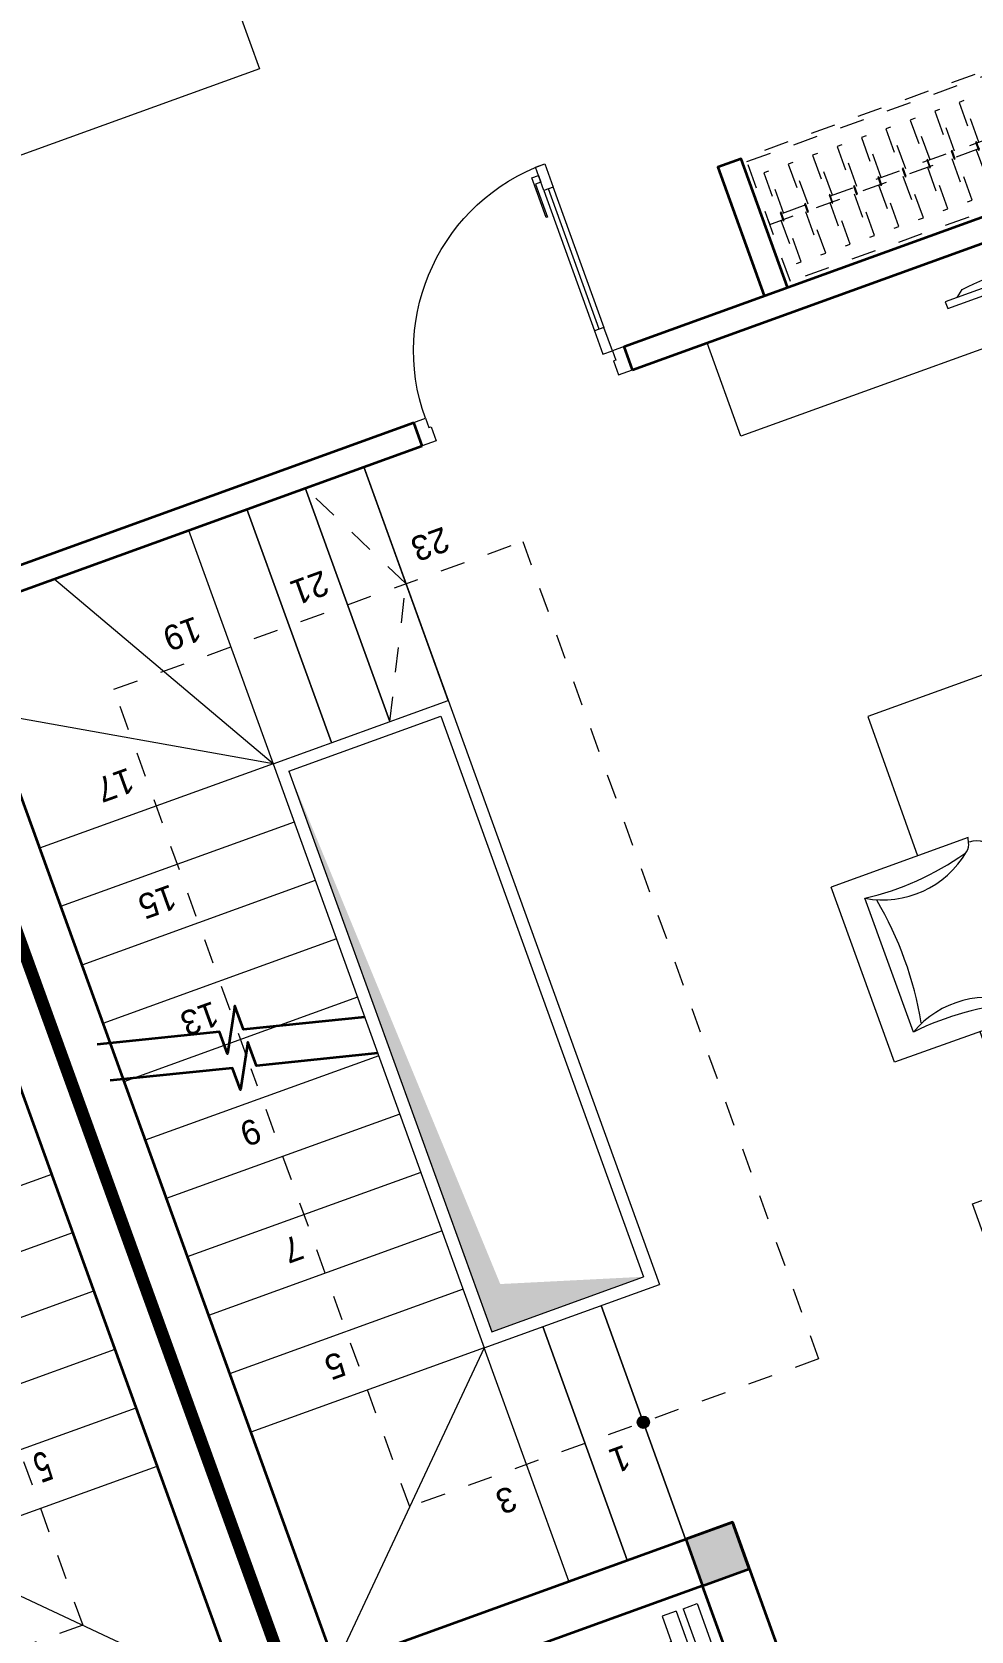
# Model space of a CAD drawing. Header units: metres. Extents: x 568336 to 569219, y 2065964 to 2066430.
# Drawn here: x 568582.07 to 568585.85, y 2066414.71 to 2066421.15 of the extents above; entities that cross this region are included whole.
import ezdxf

# ---------------------------------------------------------------- set-up
doc = ezdxf.new("R2010")
doc.units = ezdxf.units.M
for name, pattern in [('$AUDIT_BAD_LTYPE2', [0]), ('HIDDEN', [0.375, 0.25, -0.125]), ('HIDDEN2', [0.1875, 0.125, -0.0625]), ('X-5M-G-MB PHONGNGU$0$HIDDEN2', [0.1875, 0.125, -0.0625])]:
    doc.linetypes.add(name, pattern=pattern)
doc.layers.get('0').update_dxf_attribs({"linetype": 'CONTINUOUS'})
doc.layers.get('DEFPOINTS').update_dxf_attribs({"linetype": 'CONTINUOUS'})
doc.layers.add('-AREA', color=2, linetype='CONTINUOUS', plot=False)
for name, color, linetype, lineweight in [('-CONCRETE', 1, 'CONTINUOUS', 35), ('-DIM', 9, 'CONTINUOUS', 13), ('-DOOR', 137, 'CONTINUOUS', 9), ('-FURNITURE', 46, 'CONTINUOUS', 9), ('-HATCH', 8, 'CONTINUOUS', 5), ('-KH', 143, 'CONTINUOUS', 13), ('-LINE1', 7, 'CONTINUOUS', 18), ('-LINE2', 252, 'CONTINUOUS', 9), ('-TEXT', 7, 'CONTINUOUS', 15), ('-WALL', 4, 'CONTINUOUS', 35)]:
    doc.layers.add(name, color=color, linetype=linetype, lineweight=lineweight)
doc.layers.add('-RANH GIOI LO DAT', color=12, linetype='CONTINUOUS')
doc.styles.add('T1', font='', dxfattribs={"height": 200})
doc.styles.get('T1').set_extended_font_data('VNgeometric Light')

# ---------------------------------------------------------------- blocks, each defined once
blk = doc.blocks.new('M35-T2')
at = {"layer": '-KH', "linetype": 'HIDDEN2', "ltscale": 5}
blk.add_lwpolyline([(196406.445838213, -1226924.54771924), (194656.445838213, -1226924.547719002), (194656.445838213, -1223424.547719002), (196406.445838213, -1223424.54771924)], close=True, dxfattribs=at)
at = {"layer": '-LINE1'}
for p, q in [((195156.445838213, -1223924.54771924), (194156.445838213, -1222924.54771924)), ((195656.445838213, -1223924.547719002), (194156.445838213, -1223924.547719002)), ((195156.445838213, -1224174.54771924), (194156.445838213, -1224174.547719002)), ((195156.4458379745, -1224424.54771924), (194156.445838213, -1224424.547719002)), ((195156.445838213, -1224674.54771924), (194156.445838213, -1224674.547719002)), ((195156.445838213, -1224924.54771924), (194156.445838213, -1224924.547719002)), ((195156.445838213, -1225174.54771924), (194156.445838213, -1225174.547719002))]:
    blk.add_line(p, q, dxfattribs=at)
at = {"layer": '-RANH GIOI LO DAT', "linetype": 'HIDDEN', "ltscale": 10, "const_width": 49.99999999999999}
blk.add_lwpolyline([(193956.4434626102, -1235254.452119827), (202956.4434623718, -1235950.955012083), (202956.4434626102, -1215170.047161818), (193956.4434626102, -1215170.047161818)], close=True, dxfattribs=at)
at = {"layer": '-WALL'}
for p, q in [((193956.445838213, -1232445.481895447), (193956.445838213, -1218874.528987885)), ((194156.445838213, -1222924.54771924), (194156.445838213, -1227424.54771924))]:
    blk.add_line(p, q, dxfattribs=at)
at = {"layer": 'DEFPOINTS', "style": 'T1', "width": 0.7}
blk.add_text('5', height=120, rotation=2.650113397964945e-06, dxfattribs=at).set_placement((194558.9209067822, -1224138.23887825))
blk = doc.blocks.new('*U225')
at = {"linetype": 'X-5M-G-MB PHONGNGU$0$HIDDEN2'}
for points in [[(0, 600.0000000004657), (0, 0), (3272.727272729572, -1.230206222197784e-09), (3272.727272729572, 599.9999999992355)], [(3252.727272729572, 579.9996613711621), (3252.727272729572, 19.99966137116224), (20, 20.00000000046566), (20, 580.0000000004657)], [(3252.727272729572, 286.6991212942443), (3252.727272729572, 313.0991212941511), (20, 313.0991212953813), (19.99999859370291, 286.6991212952417)], [(113.7817614636733, 319.1750910408318), (109.4317788550979, 319.1750910408318), (109.4317788550979, 280.441767644881), (113.7817614636733, 280.441767644881)], [(227.7817614636733, 319.1750910407849), (223.4317788550979, 319.1750910407849), (223.4317788550979, 280.4417676448341), (227.7817614636733, 280.4417676448341)], [(341.7817614636733, 319.175091040738), (337.4317788550979, 319.175091040738), (337.4317788550979, 280.4417676447872), (341.7817614636733, 280.4417676447872)], [(455.7817614636733, 319.1750910406911), (451.4317788550979, 319.1750910406911), (451.4317788550979, 280.4417676447403), (455.7817614636733, 280.4417676447403)], [(569.7817614636733, 319.1750910406442), (565.431778855098, 319.1750910406442), (565.431778855098, 280.4417676446934), (569.7817614636733, 280.4417676446934)], [(683.7817614636732, 319.1750910405973), (679.4317788550978, 319.1750910405973), (679.4317788550978, 280.4417676446465), (683.7817614636732, 280.4417676446465)], [(797.7817614636732, 319.1750910405504), (793.4317788550978, 319.1750910405504), (793.4317788550978, 280.4417676445996), (797.7817614636732, 280.4417676445996)], [(911.7817614636732, 319.1750910405035), (907.4317788550978, 319.1750910405035), (907.4317788550978, 280.4417676445527), (911.7817614636732, 280.4417676445527)], [(1025.781761463673, 319.1750910404566), (1021.431778855098, 319.1750910404566), (1021.431778855098, 280.4417676445057), (1025.781761463673, 280.4417676445057)], [(1139.781761463673, 319.1750910404097), (1135.431778855098, 319.1750910404097), (1135.431778855098, 280.4417676444588), (1139.781761463673, 280.4417676444588)], [(1253.781761463673, 319.1750910403628), (1249.431778855098, 319.1750910403628), (1249.431778855098, 280.4417676444119), (1253.781761463673, 280.4417676444119)], [(1367.781761463673, 319.1750910403159), (1363.431778855098, 319.1750910403159), (1363.431778855098, 280.441767644365), (1367.781761463673, 280.441767644365)], [(1481.781761463673, 319.175091040269), (1477.431778855098, 319.175091040269), (1477.431778855098, 280.4417676443181), (1481.781761463673, 280.4417676443181)], [(1595.781761463673, 319.175091040222), (1591.431778855098, 319.175091040222), (1591.431778855098, 280.4417676442712), (1595.781761463673, 280.4417676442712)], [(1709.781761463673, 319.1750910401751), (1705.431778855098, 319.1750910401751), (1705.431778855098, 280.4417676442243), (1709.781761463673, 280.4417676442243)], [(1823.781761463673, 319.1750910401282), (1819.431778855098, 319.1750910401282), (1819.431778855098, 280.4417676441774), (1823.781761463673, 280.4417676441774)], [(1937.781761463673, 319.1750910400813), (1933.431778855098, 319.1750910400813), (1933.431778855098, 280.4417676441305), (1937.781761463673, 280.4417676441305)], [(2051.781761463673, 319.1750910400344), (2047.431778855098, 319.1750910400344), (2047.431778855098, 280.4417676440836), (2051.781761463673, 280.4417676440836)], [(2165.781761463673, 319.1750910399875), (2161.431778855097, 319.1750910399875), (2161.431778855097, 280.4417676440366), (2165.781761463673, 280.4417676440366)], [(2279.781761463673, 319.1750910399406), (2275.431778855097, 319.1750910399406), (2275.431778855097, 280.4417676439897), (2279.781761463673, 280.4417676439897)], [(2393.781761463673, 319.1750910398937), (2389.431778855097, 319.1750910398937), (2389.431778855097, 280.4417676439429), (2393.781761463673, 280.4417676439429)], [(2507.781761463673, 319.1750910398468), (2503.431778855097, 319.1750910398468), (2503.431778855097, 280.441767643896), (2507.781761463673, 280.441767643896)], [(2621.781761463673, 319.1750910397999), (2617.431778855097, 319.1750910397999), (2617.431778855097, 280.4417676438491), (2621.781761463673, 280.4417676438491)], [(2735.781761463673, 319.1750910397529), (2731.431778855097, 319.1750910397529), (2731.431778855097, 280.4417676438021), (2735.781761463673, 280.4417676438021)], [(2849.781761463673, 319.175091039706), (2845.431778855097, 319.175091039706), (2845.431778855097, 280.4417676437552), (2849.781761463673, 280.4417676437552)], [(2963.781761463673, 319.1750910396592), (2959.431778855097, 319.1750910396592), (2959.431778855097, 280.4417676437083), (2963.781761463673, 280.4417676437083)], [(3077.781761463673, 319.1750910396123), (3073.431778855097, 319.1750910396123), (3073.431778855097, 280.4417676436614), (3077.781761463673, 280.4417676436614)], [(3191.781761463673, 319.1750910395654), (3187.431778855097, 319.1750910395654), (3187.431778855097, 280.4417676436145), (3191.781761463673, 280.4417676436145)]]:
    blk.add_lwpolyline(points, close=True, dxfattribs=at)
for points in [[(122.2409142897814, 313.1103512093413), (122.2409142897814, 515.2497102723445), (100.1765458012815, 515.2497102723445), (100.1765458012815, 313.1103512093413)], [(236.2409142897814, 313.1103512092944), (236.2409142897814, 515.2497102722975), (214.1765458012815, 515.2497102722975), (214.1765458012815, 313.1103512092944)], [(350.2409142897814, 313.1103512092475), (350.2409142897814, 515.2497102722507), (328.1765458012815, 515.2497102722507), (328.1765458012815, 313.1103512092475)], [(464.2409142897813, 313.1103512092006), (464.2409142897813, 515.2497102722037), (442.1765458012814, 515.2497102722037), (442.1765458012814, 313.1103512092006)], [(578.2409142897814, 313.1103512091537), (578.2409142897814, 515.2497102721569), (556.1765458012815, 515.2497102721569), (556.1765458012815, 313.1103512091537)], [(692.2409142897812, 313.1103512091068), (692.2409142897812, 515.24971027211), (670.1765458012813, 515.24971027211), (670.1765458012813, 313.1103512091068)], [(806.2409142897812, 313.1103512090599), (806.2409142897812, 515.249710272063), (784.1765458012813, 515.249710272063), (784.1765458012813, 313.1103512090599)], [(920.2409142897812, 313.110351209013), (920.2409142897812, 515.2497102720162), (898.1765458012813, 515.2497102720162), (898.1765458012813, 313.110351209013)], [(1034.240914289781, 313.1103512089661), (1034.240914289781, 515.2497102719692), (1012.176545801281, 515.2497102719692), (1012.176545801281, 313.1103512089661)], [(1148.240914289781, 313.1103512089192), (1148.240914289781, 515.2497102719224), (1126.176545801281, 515.2497102719224), (1126.176545801281, 313.1103512089192)], [(1262.240914289781, 313.1103512088723), (1262.240914289781, 515.2497102718754), (1240.176545801281, 515.2497102718754), (1240.176545801281, 313.1103512088723)], [(1376.240914289781, 313.1103512088254), (1376.240914289781, 515.2497102718285), (1354.176545801281, 515.2497102718285), (1354.176545801281, 313.1103512088254)], [(1490.240914289781, 313.1103512087785), (1490.240914289781, 515.2497102717816), (1468.176545801281, 515.2497102717816), (1468.176545801281, 313.1103512087785)], [(1604.240914289781, 313.1103512087315), (1604.240914289781, 515.2497102717347), (1582.176545801281, 515.2497102717347), (1582.176545801281, 313.1103512087315)], [(1718.240914289781, 313.1103512086846), (1718.240914289781, 515.2497102716878), (1696.176545801281, 515.2497102716878), (1696.176545801281, 313.1103512086846)], [(1832.240914289781, 313.1103512086377), (1832.240914289781, 515.2497102716409), (1810.176545801281, 515.2497102716409), (1810.176545801281, 313.1103512086377)], [(1946.240914289781, 313.1103512085908), (1946.240914289781, 515.2497102715939), (1924.176545801281, 515.2497102715939), (1924.176545801281, 313.1103512085908)], [(2060.240914289781, 313.1103512085439), (2060.240914289781, 515.2497102715471), (2038.176545801281, 515.2497102715471), (2038.176545801281, 313.1103512085439)], [(2174.240914289781, 313.110351208497), (2174.240914289781, 515.2497102715001), (2152.176545801281, 515.2497102715001), (2152.176545801281, 313.110351208497)], [(2288.240914289781, 313.1103512084501), (2288.240914289781, 515.2497102714533), (2266.176545801281, 515.2497102714533), (2266.176545801281, 313.1103512084501)], [(2402.240914289781, 313.1103512084032), (2402.240914289781, 515.2497102714063), (2380.176545801281, 515.2497102714063), (2380.176545801281, 313.1103512084032)], [(2516.240914289781, 313.1103512083563), (2516.240914289781, 515.2497102713594), (2494.176545801281, 515.2497102713594), (2494.176545801281, 313.1103512083563)], [(2630.240914289781, 313.1103512083094), (2630.240914289781, 515.2497102713126), (2608.176545801281, 515.2497102713126), (2608.176545801281, 313.1103512083094)], [(2744.240914289781, 313.1103512082624), (2744.240914289781, 515.2497102712656), (2722.176545801281, 515.2497102712656), (2722.176545801281, 313.1103512082624)], [(2858.240914289781, 313.1103512082155), (2858.240914289781, 515.2497102712188), (2836.176545801281, 515.2497102712188), (2836.176545801281, 313.1103512082155)], [(2972.240914289781, 313.1103512081687), (2972.240914289781, 515.2497102711718), (2950.176545801281, 515.2497102711718), (2950.176545801281, 313.1103512081687)], [(3086.240914289781, 313.1103512081218), (3086.240914289781, 515.2497102711249), (3064.176545801281, 515.2497102711249), (3064.176545801281, 313.1103512081218)], [(3200.240914289781, 313.1103512080749), (3200.240914289781, 515.249710271078), (3178.176545801281, 515.249710271078), (3178.176545801281, 313.1103512080749)], [(100.1765458012815, 286.7103512094345), (100.1765458012815, 92.0852110228024), (122.2409142897814, 92.0852110228024), (122.2409142897814, 286.7103512094345)], [(214.1765458012815, 286.7103512093876), (214.1765458012815, 92.08521102275549), (236.2409142897814, 92.08521102275549), (236.2409142897814, 286.7103512093876)], [(328.1765458012815, 286.7103512093407), (328.1765458012815, 92.08521102270858), (350.2409142897814, 92.08521102270858), (350.2409142897814, 286.7103512093407)], [(442.1765458012814, 286.7103512092938), (442.1765458012814, 92.08521102266168), (464.2409142897813, 92.08521102266168), (464.2409142897813, 286.7103512092938)], [(556.1765458012815, 286.7103512092469), (556.1765458012815, 92.08521102261477), (578.2409142897814, 92.08521102261477), (578.2409142897814, 286.7103512092469)], [(670.1765458012813, 286.7103512092), (670.1765458012813, 92.08521102256786), (692.2409142897812, 92.08521102256786), (692.2409142897812, 286.7103512092)], [(784.1765458012813, 286.7103512091531), (784.1765458012813, 92.08521102252095), (806.2409142897812, 92.08521102252095), (806.2409142897812, 286.7103512091531)], [(898.1765458012813, 286.7103512091062), (898.1765458012813, 92.08521102247404), (920.2409142897812, 92.08521102247404), (920.2409142897812, 286.7103512091062)], [(1012.176545801281, 286.7103512090592), (1012.176545801281, 92.08521102242715), (1034.240914289781, 92.08521102242715), (1034.240914289781, 286.7103512090592)], [(1126.176545801281, 286.7103512090123), (1126.176545801281, 92.08521102238024), (1148.240914289781, 92.08521102238024), (1148.240914289781, 286.7103512090123)], [(1240.176545801281, 286.7103512089654), (1240.176545801281, 92.08521102233333), (1262.240914289781, 92.08521102233333), (1262.240914289781, 286.7103512089654)], [(1354.176545801281, 286.7103512089186), (1354.176545801281, 92.08521102228642), (1376.240914289781, 92.08521102228642), (1376.240914289781, 286.7103512089186)], [(1468.176545801281, 286.7103512088717), (1468.176545801281, 92.0852110222395), (1490.240914289781, 92.0852110222395), (1490.240914289781, 286.7103512088717)], [(1582.176545801281, 286.7103512088247), (1582.176545801281, 92.0852110221926), (1604.240914289781, 92.0852110221926), (1604.240914289781, 286.7103512088247)], [(1696.176545801281, 286.7103512087778), (1696.176545801281, 92.0852110221457), (1718.240914289781, 92.0852110221457), (1718.240914289781, 286.7103512087778)], [(1810.176545801281, 286.7103512087309), (1810.176545801281, 92.08521102209879), (1832.240914289781, 92.08521102209879), (1832.240914289781, 286.7103512087309)], [(1924.176545801281, 286.710351208684), (1924.176545801281, 92.08521102205188), (1946.240914289781, 92.08521102205188), (1946.240914289781, 286.710351208684)], [(2038.176545801281, 286.7103512086371), (2038.176545801281, 92.08521102200497), (2060.240914289781, 92.08521102200497), (2060.240914289781, 286.7103512086371)], [(2152.176545801281, 286.7103512085902), (2152.176545801281, 92.08521102195806), (2174.240914289781, 92.08521102195806), (2174.240914289781, 286.7103512085902)], [(2266.176545801281, 286.7103512085433), (2266.176545801281, 92.08521102191116), (2288.240914289781, 92.08521102191116), (2288.240914289781, 286.7103512085433)], [(2380.176545801281, 286.7103512084964), (2380.176545801281, 92.08521102186425), (2402.240914289781, 92.08521102186425), (2402.240914289781, 286.7103512084964)], [(2494.176545801281, 286.7103512084495), (2494.176545801281, 92.08521102181734), (2516.240914289781, 92.08521102181734), (2516.240914289781, 286.7103512084495)], [(2608.176545801281, 286.7103512084026), (2608.176545801281, 92.08521102177043), (2630.240914289781, 92.08521102177043), (2630.240914289781, 286.7103512084026)], [(2722.176545801281, 286.7103512083556), (2722.176545801281, 92.08521102172352), (2744.240914289781, 92.08521102172352), (2744.240914289781, 286.7103512083556)], [(2836.176545801281, 286.7103512083087), (2836.176545801281, 92.08521102167663), (2858.240914289781, 92.08521102167663), (2858.240914289781, 286.7103512083087)], [(2950.176545801281, 286.7103512082618), (2950.176545801281, 92.08521102162972), (2972.240914289781, 92.08521102162972), (2972.240914289781, 286.7103512082618)], [(3064.176545801281, 286.7103512082149), (3064.176545801281, 92.08521102158281), (3086.240914289781, 92.08521102158281), (3086.240914289781, 286.7103512082149)], [(3178.176545801281, 286.710351208168), (3178.176545801281, 92.0852110215359), (3200.240914289781, 92.0852110215359), (3200.240914289781, 286.710351208168)]]:
    blk.add_lwpolyline(points, dxfattribs=at)
blk = doc.blocks.new('X-5M-DH-2-CORE$0$A$C75E80C28')
at = {"layer": '-LINE2', "linetype": 'Continuous', "ltscale": 2}
for p, q in [((-510.0000099998433, -21.5000000000291), (-510.0000099998579, -50.60000000000582)), ((-506.8000099998899, -21.5000000000291), (-510.0000099998433, -21.5000000000291)), ((-506.8000099998899, -21.5000000000291), (-506.8000099999044, -50.60000000000582)), ((-456.2000100000296, -56.79999999998836), (-500.6000099999364, -56.80000000001746)), ((-456.2000100000441, -60), (-500.600009999951, -60.0000000000291)), ((-453.2000100000441, -63), (-453.2000100000296, -67)), ((-450.0000099998579, -63), (-450.0000099998433, -67)), ((450.0000100000616, -63), (450.0000100000761, -67)), ((453.200010000015, -63), (453.2000100000296, -67)), ((456.2000100000296, -56.79999999998836), (500.6000100000529, -56.79999999998836)), ((456.200010000015, -60), (500.6000100000383, -60)), ((506.8000100001227, -21.5), (510.0000100000761, -21.5)), ((506.8000100001227, -21.5), (506.8000100001082, -50.59999999997672)), ((510.0000100000761, -21.5), (510.0000100000616, -50.59999999997672)), ((-556.8000102631631, -112.4999999912397), (-560.0000102631166, -112.4999999912397)), ((-510.0000099998579, -108.5000000000291), (-510.0000099998433, -79.39999999999418)), ((-506.8000099999044, -108.5000000000291), (-506.8000099998899, -79.39999999999418)), ((-456.2000100000296, -70), (-500.6000099999364, -70.0000000000291)), ((-456.2000100000296, -73.19999999995343), (-500.6000099999364, -73.19999999998254)), ((456.2000100000296, -70), (500.6000100000529, -70)), ((456.2000100000296, -73.19999999995343), (500.6000100000529, -73.19999999995343)), ((456.800009736864, -112.4999999912397), (460.0000097368174, -112.4999999912397)), ((506.8000100001227, -108.5), (506.8000100001227, -79.39999999996508)), ((510.0000100000761, -108.5), (510.0000100000761, -79.39999999996508)), ((-731.0000002632733, -148.9999999649008), (730.9999997367267, -148.9999999649299)), ((-731.0000002698944, -1304.999999934109), (-731.0000002632733, -148.9999999649008)), ((-700.0000002632733, -178.9999999649008), (699.9999997367267, -178.9999999649299)), ((-700.0000002699089, -1224.999999934109), (-700.0000002632733, -178.9999999649008)), ((699.9999997300911, -1224.999999934109), (699.9999997367267, -178.9999999649299)), ((730.9999997301056, -1304.999999934109), (730.9999997367267, -148.9999999649299)), ((-700.0000002699089, -1224.999999934109), (-400.0000002699089, -1224.999999934138)), ((-400.0000002698944, -1304.999999934138), (-400.0000002699089, -1224.999999934138)), ((699.9999997300911, -1224.999999934109), (399.9999997300911, -1224.999999934109)), ((399.9999997301056, -1304.999999934109), (399.9999997300911, -1224.999999934109)), ((839.9999997301056, -1304.999999934109), (-840.0000002698944, -1304.999999934109)), ((-840.0000002698944, -1364.999999934109), (-840.0000002698944, -1304.999999934109)), ((424.9999997301056, -1308.999999934109), (-425.0000002698944, -1308.999999934109)), ((-425.0000002699089, -1342.999999934109), (-425.0000002698944, -1308.999999934109)), ((424.9999997300911, -1342.999999934109), (-425.0000002699089, -1342.999999934109)), ((-2.6989437174052e-07, -1308.999999934109), (-2.699089236557484e-07, -1342.999999934109)), ((424.9999997300911, -1342.999999934109), (424.9999997301056, -1308.999999934109)), ((839.9999997301056, -1364.999999934109), (839.9999997301056, -1304.999999934109)), ((839.9999997301056, -1364.999999934109), (-840.0000002698944, -1364.999999934109)), ((839.9999997301056, -1394.999999934109), (-840.0000002698944, -1394.999999934109)), ((-840.0000002698944, -1394.999999934109), (-840.0000002698944, -1454.999999934109)), ((429.9999997300911, -1405.999999934138), (-430.0000002699089, -1405.999999934109)), ((-430.0000002699089, -1405.999999934109), (-430.0000002698944, -1445.999999934109)), ((-2.699089236557484e-07, -1405.999999934109), (-2.6989437174052e-07, -1445.999999934109)), ((429.9999997300911, -1405.999999934138), (429.9999997301056, -1445.999999934138)), ((839.9999997301056, -1394.999999934109), (839.9999997301056, -1454.999999934109)), ((-840.0000002698944, -1454.999999934109), (-435.0000002698944, -1454.999999934109)), ((-435.0000002698944, -1449.999999934109), (-435.0000002699089, -1459.999999934109)), ((-435.0000002698944, -1449.999999934109), (-400.0000002698944, -1449.999999934138)), ((-435.0000002699089, -1459.999999934109), (-425.0000002699089, -1459.999999934109)), ((-433.4000002698012, -1451.599999934086), (-433.4000002698012, -1458.399999934074)), ((-433.4000002698012, -1451.599999934086), (-401.6000002697547, -1451.599999934086)), ((-433.4000002698012, -1458.399999934074), (-425.0000002698944, -1458.399999934074)), ((429.9999997301056, -1445.999999934138), (-430.0000002698944, -1445.999999934109)), ((-425.0000002698944, -1458.399999934074), (-425.0000002699089, -1459.999999934109)), ((-401.6000002697547, -1451.599999934086), (-401.6000002697256, -1498.399999934074)), ((399.9999997301056, -1449.999999934109), (-400.0000002698944, -1449.999999934138)), ((-400.0000002698944, -1449.999999934138), (-400.0000002698653, -1499.999999934138)), ((399.9999997301056, -1449.999999934109), (399.9999997301347, -1499.999999934109)), ((434.9999997301056, -1449.999999934109), (399.9999997301056, -1449.999999934109)), ((401.5999997301988, -1451.599999934086), (401.5999997302279, -1498.399999934074)), ((433.3999997302453, -1451.599999934086), (401.5999997301988, -1451.599999934086)), ((433.3999997302453, -1458.399999934074), (424.9999997301056, -1458.399999934074)), ((424.9999997301056, -1458.399999934074), (424.9999997301056, -1459.999999934109)), ((434.9999997301056, -1459.999999934109), (424.9999997301056, -1459.999999934109)), ((433.3999997302453, -1451.599999934086), (433.3999997302453, -1458.399999934074)), ((434.9999997301056, -1449.999999934109), (434.9999997301056, -1459.999999934109)), ((839.9999997301056, -1454.999999934109), (434.9999997301056, -1454.999999934109)), ((-435.0000002698653, -1489.999999934109), (-435.0000002698653, -1499.999999934109)), ((-435.0000002698653, -1489.999999934109), (-425.0000002698653, -1489.999999934109)), ((-435.0000002698653, -1499.999999934109), (-400.0000002698653, -1499.999999934138)), ((-433.4000002697721, -1491.599999934086), (-433.4000002697721, -1498.399999934074)), ((-433.4000002697721, -1491.599999934086), (-425.0000002698653, -1491.599999934086)), ((-433.4000002697721, -1498.399999934074), (-401.6000002697256, -1498.399999934074)), ((-425.0000002698653, -1489.999999934109), (-425.0000002698653, -1491.599999934086)), ((434.9999997301347, -1499.999999934109), (399.9999997301347, -1499.999999934109)), ((433.3999997302744, -1498.399999934074), (401.5999997302279, -1498.399999934074)), ((424.9999997301347, -1489.999999934109), (424.9999997301347, -1491.599999934086)), ((434.9999997301347, -1489.999999934109), (424.9999997301347, -1489.999999934109)), ((433.3999997302744, -1491.599999934086), (424.9999997301347, -1491.599999934086)), ((433.3999997302744, -1491.599999934086), (433.3999997302744, -1498.399999934074)), ((434.9999997301347, -1489.999999934109), (434.9999997301347, -1499.999999934109))]:
    blk.add_line(p, q, dxfattribs=at)
for points in [[(-450.0000000000146, 0), (-450, -130), (450, -130), (449.9999999999854, 0)], [(-200, -29), (200.0000000001164, -29), (200.0000000001164, -101), (-200, -101)], [(-36.0000002632587, -583.9999999649008), (35.9999997367413, -583.9999999649008), (35.99999973675585, -983.9999999649008), (-36.00000026324415, -983.9999999649008)]]:
    blk.add_lwpolyline(points, close=True, dxfattribs=at)
for points in [[(-780.0000002632587, -788.9999999649008), (-751.0000002632587, -788.9999999649299, 0.414213562373095), (-750.0000002632733, -787.9999999649008), (-750.0000002632587, -783.9999999649008), (-750.0000002632587, -779.9999999649008, 0.414213562373095), (-751.0000002632733, -778.9999999649299), (-780.0000002632733, -778.9999999649881, -0.2569775838576673), (-784.1207396915852, -781.9399999648449), (-797.9000002631656, -781.939999964874, -0.414213562373095), (-800.9000002631656, -778.939999964874), (-804.0000002632587, -749.4999999649008, 0.414213562373095), (-807.0000002632587, -746.4999999649008), (-812.0000002632587, -746.4999999649008), (-812.0000002632587, -783.9999999649008), (-812.0000002632587, -821.4999999649008), (-807.0000002632587, -821.4999999649008, 0.414213562373095), (-804.0000002632587, -818.4999999649008), (-800.9000002631656, -789.0599999648693, -0.414213562373095), (-797.9000002631656, -786.0599999648693), (-784.1207396915852, -786.0599999648402, -0.2569775838576673), (-780.0000002632587, -788.9999999647553)], [(779.9999997367413, -788.9999999649299), (750.9999997367413, -788.9999999649008, -0.414213562373095), (749.9999997367267, -787.9999999649299), (749.9999997367413, -783.9999999649299), (749.9999997367413, -779.9999999649299, -0.414213562373095), (750.9999997367267, -778.9999999649008), (779.9999997368432, -778.9999999650172, 0.2569775838576673), (784.1207391653006, -781.939999964874), (797.899999736881, -781.9399999648449, 0.414213562373095), (800.899999736881, -778.9399999648449), (803.9999997367413, -749.4999999649008, -0.414213562373095), (806.9999997367413, -746.4999999649008), (811.9999997367413, -746.4999999649008), (811.9999997367413, -783.9999999649008), (811.9999997367413, -821.4999999649008), (806.9999997367413, -821.4999999649008, -0.414213562373095), (803.9999997367413, -818.4999999649008), (800.899999736881, -789.0599999648402, 0.414213562373095), (797.899999736881, -786.0599999648402), (784.1207391653006, -786.0599999648693, 0.2569775838576672), (779.9999997368577, -788.9999999647844)]]:
    blk.add_lwpolyline(points, format="xyb", dxfattribs=at)
for centre, radius, start, end in [((-500.600009999951, -50.60000000000582), 9.400000000001475, 180, 270), ((-500.600009999951, -50.60000000000582), 6.200000000004374, 180, 270), ((-456.2000100000441, -63), 6.19999999999713, 0, 90), ((-456.2000100000441, -63), 3.000000000000045, 0, 90), ((456.200010000015, -63), 6.19999999999713, 90, 180), ((456.200010000015, -63), 3.000000000000045, 90, 180), ((500.6000100000383, -50.59999999997672), 6.200000000004374, 270, 0), ((500.6000100000383, -50.59999999997672), 9.400000000001475, 270, 0), ((-500.6000099999364, -79.39999999999418), 9.399999999997844, 90, 180), ((-500.6000099999364, -79.39999999999418), 6.19999999999734, 90, 180), ((-456.2000100000296, -67), 6.20000000000076, 270, 0), ((-456.2000100000296, -67), 2.999999999999834, 270, 0), ((456.2000100000296, -67), 6.20000000000076, 180, 270), ((456.2000100000296, -67), 2.999999999999834, 180, 270), ((500.6000100000529, -79.39999999996508), 9.399999999997844, 0, 90), ((500.6000100000529, -79.39999999996508), 6.19999999999734, 0, 90)]:
    blk.add_arc(centre, radius, start, end, dxfattribs=at)
blk = doc.blocks.new('A$C5C575821')
at = {"layer": '-CONCRETE'}
h = blk.add_hatch(color=256, dxfattribs=at)
h.dxf.hatch_style = 1
h.paths.add_polyline_path([(-0.00237559899687767, 200.0000000000146), (-0.00237559899687767, 1.455191522836685e-11), (199.9976244010031, 1.455191522836685e-11), (199.9976244010031, 200.0000000000146)])
blk.add_lwpolyline([(-0.00237559899687767, 1.455191522836685e-11), (199.9976244010031, 1.455191522836685e-11), (199.9976244010031, 200.0000000000146), (-0.00237559899687767, 200.0000000000146)], close=True, dxfattribs=at)
blk = doc.blocks.new('A$C3F71457E')
at = {"layer": '-CONCRETE'}
blk.add_lwpolyline([(-8.760252967476845e-09, -100.0000002632005), (0, 400), (-1500, 400.0000000000582), (-1500.00000001755, -1399.999999999942), (-1.754960976541042e-08, -1400), (-7.895869202911854e-08, -900.0000002632005), (199.9999999912397, -900.0000002982852), (199.9999999824504, -1600), (-1700.00000001755, -1600), (-1700, 600), (200, 600), (199.9999999912397, -100.0000002982852), (6.140908226370811e-08, -100.0000002632005)], dxfattribs=at)
at = {"layer": '-LINE1'}
blk.add_line((-7.895869202911854e-08, -900.0000002632005), (-8.760252967476845e-09, -100.0000002632005), dxfattribs=at)
at = {"layer": '-WALL'}
for p in [(-1699.997624401003, 399.9999999999854), (0.00237559899687767, 399.9999999999854), (-1699.997624401081, -1599.999999999959), (0.002375601565972829, -1600.000000021305)]:
    blk.add_blockref('A$C5C575821', p, dxfattribs=at)
at = {"color": 2, "rotation": 90}
blk.add_blockref('X-5M-DH-2-CORE$0$A$C75E80C28', (-1500.00000000876, -499.9999999999418), dxfattribs=at)
blk = doc.blocks.new('*U152')
at = {"linetype": '$AUDIT_BAD_LTYPE2'}
for p, q in [((70, 100), (70, 699.9999999999982)), ((90, 699.9999999999982), (90, 100))]:
    blk.add_line(p, q, dxfattribs=at)
for points in [[(50, 699.9999999999982), (90, 699.9999999999982), (90, 799.9999999999982), (50, 799.9999999999982), (50, 699.9999999999982)], [(50, 702.9059272893337), (50, 100)], [(50, 100), (90, 100), (90, 0), (50, 0), (50, 100)]]:
    blk.add_lwpolyline(points)
for points in [[(118.2698876160139, 594.5156181119073), (118.2698876160139, 764.1349438079906), (90, 764.1349438079906), (90, 735.8650561920058), (112.6159100928053, 735.8650561920058), (112.6159100928053, 594.5156181119073)], [(0, 0), (50, 0), (50, -40), (60, -40), (60, -99.99999999999272), (0, -99.99999999999272)], [(899.9999999999982, 1.3252863207713e-28), (849.9999999999982, 1.3252863207713e-28), (849.9999999999982, -40.00000000000001), (839.9999999999982, -40.00000000000001), (839.9999999999982, -99.99999999999272), (899.9999999999982, -99.99999999999272)]]:
    blk.add_lwpolyline(points, close=True)
at = {"linetype": '$AUDIT_BAD_LTYPE2', "ltscale": 0.3}
blk.add_arc((50, 0), 799.9999999999982, 0, 90, dxfattribs=at)
blk = doc.blocks.new('XR.MB.LM123$0$tvi 1')
blk.add_lwpolyline([(28.54445810673496, -2.291926648467779e-10), (28.54445810673496, -999.9999999999964), (-7.275957614183426e-12, -1000), (0, 0)], close=True)
for points in [[(28.54445810680045, -50.31958968611434), (52.37372755713295, -80.86315460130209)], [(-24.09820395050338, -235.5599978379832), (-39.09879504836863, -251.7939635238108)], [(0, -284.7849796677438), (-39.09879504836863, -251.7939635238108)], [(0, -255.9952397129928), (-24.09820395050338, -235.5599978379832)], [(69.66229681991535, -315.0836646851385), (111.1934016081432, -350.2927865858655), (111.193401608034, -649.712917566063), (69.68611289083492, -684.9110379843005)], [(89.09002233762294, -445.7449799550195), (89.09002233762294, -359.9578938602899), (70.91298945683957, -344.6203678706661)], [(89.09002233762294, -445.7449799550195), (73.49991829216015, -445.7449799550232)], [(89.09002233768115, -554.2550200447404), (89.09002233773936, -640.0421061392371), (70.91298945678864, -655.3796321293303)], [(89.09002233768115, -554.2550200447404), (73.49991829216015, -554.2550200447404)], [(0, -715.2150203320198), (-39.09879504836863, -748.2060364759491)], [(-24.09820395050338, -764.4400021620095), (-39.09879504836863, -748.2060364759491)], [(0, -744.004760287), (-24.09820395050338, -764.4400021620095)], [(28.54445810674224, -949.680410313882), (52.37372755713295, -919.1368453984578)]]:
    blk.add_lwpolyline(points)
blk.add_arc((-4025.16618952866, -499.9999999999964), 4099.025185406737, 354.1310878512652, 5.868912148527433)
blk = doc.blocks.new('ghe11asdsdsdsd')
at = {"layer": '-FURNITURE', "ltscale": 5}
for p, q in [((-454.1512245237245, 641.9073886275291), (-454.093361600535, -60.42008052262099)), ((446.9845405295782, 642.5119281820953), (445.2090906954836, -59.49456913078757)), ((339.4434767446655, 74.7769195077999), (-347.9447826922697, 73.86721415390639)), ((445.2090906954836, -59.49456913078757), (-454.093361600535, -60.42008052262099))]:
    blk.add_line(p, q, dxfattribs=at)
for centre, radius, start, end in [((-329.6609394550032, 640.4347183164282), 102.5030657496747, 97.790878171796, 180.4720192216976), ((13.76703277978231, -3057.035900902003), 3815.794779152998, 85.15051378916075, 95.37323135559144), ((322.4963123202615, 643.5363927781655), 102.5030657496747, 359.5521671507362, 82.23330821456577), ((-556.8192392717756, 172.0380743239075), 480.9551723817158, 73.62802494144414, 77.67439557183955), ((-435.3449582978792, 585.5188594441861), 49.99999999999999, 17.29045382422632, 73.62802494144414), ((428.017340289487, 586.1773279104382), 49.99999999999999, 106.2083736517696, 162.5459446768903), ((548.310481298744, 172.35137315467), 480.9551723817158, 102.1620030057203, 106.2083736517696), ((-752.7215750947944, 311.3200961878028), 469.2846926992153, 329.6029749418909, 39.82713105222346), ((-1717.077797784907, 235.4868877488407), 1378.639231958857, 353.2676599931669, 15.34770349738529), ((744.7327549548354, 311.2790322922665), 469.2468948897888, 140.0381535895592, 210.2652298418676), ((1708.833027020766, 233.2264510887835), 1378.526022415482, 164.5192846221356, 186.6002375866197), ((-1.445652381749824, -1576.057105405802), 1730.279692069412, 79.6029490361376, 100.5814174655623)]:
    blk.add_arc(centre, radius, start, end, dxfattribs=at)
blk = doc.blocks.new('GHE600')
at = {"layer": '-FURNITURE'}
for p, q in [((269949.5421851056, 8709.741290517763), (270649.5421851056, 8709.74129051782)), ((269949.5421851289, 8043.074623851076), (270649.5421851289, 8043.074623851135))]:
    blk.add_line(p, q, dxfattribs=at)
for points in [[(270145.5337149384, 9594.84705863762), (270145.5337150262, 10094.84705863762), (270645.5337150262, 10094.84705854984), (270645.5337149384, 9594.847058549843)], [(269849.5421851288, 9526.40795718442), (270649.5421851288, 9526.407957184478), (270649.5421851639, 7226.407957184478), (269849.5421851639, 7226.40795718442)], [(269949.5421851288, 9376.40795718442), (270649.5421851288, 9376.407957184478), (270649.5421851639, 7376.407957184478), (269949.5421851639, 7376.40795718442)], [(270145.5337145109, 7157.96885590817), (270145.5337144231, 6657.96885590817), (270645.5337144231, 6657.968855820392), (270645.5337145109, 7157.968855820392)]]:
    blk.add_lwpolyline(points, close=True, dxfattribs=at)
at = {"layer": '-FURNITURE', "elevation": -1.348764000838661e-08}
for points in [[(271286.9253059005, 9830.321753277356), (270645.53371498, 9832.18215255058)], [(272037.8126997925, 6909.345592938189), (272633.6221192031, 6907.537773812626), (272633.6585346201, 9823.095600669185), (272037.874818299, 9826.334833337169)], [(270262.0588059474, 9594.847058617102), (270262.0583521723, 9526.40795718442)], [(270262.0260181179, 7226.40795718439), (270262.0255643428, 7157.968855887651)], [(270645.5337144685, 6916.624135324557), (271286.6504318018, 6913.272511655086)]]:
    blk.add_lwpolyline(points, dxfattribs=at)
at = {"layer": '-FURNITURE'}
for centre, radius in [((270395.5337149822, 9844.847058593674), 200), ((270395.5337149822, 9844.847058593674), 150), ((270395.5337144671, 6907.968855864223), 200), ((270395.5337144671, 6907.968855864223), 150)]:
    blk.add_circle(centre, radius, dxfattribs=at)
at = {"layer": '-FURNITURE', "extrusion": (0, 0, -1)}
blk.add_ellipse((271661.9002663364, 8365.294462872116), major_axis=(3.669220623812561e-13, 749.5763598198391), ratio=0.5899940615450746, dxfattribs=at)
at = {"layer": '-FURNITURE', "zscale": 0.83397927038413}
for p, xscale, yscale, rotation in [((271659.4476334748, 10145.29901697894, -5.948631914765009e-09), 0.83397927038413, 0.83397927038413, 179.9447021404027), ((271659.4476334748, 6607.516897389956, -5.948631914765009e-09), -0.8339792703841301, 0.8339792703841301, 0.05529785959737722)]:
    blk.add_blockref('ghe11asdsdsdsd', p, dxfattribs=dict(at, xscale=xscale, yscale=yscale, rotation=rotation))
blk = doc.blocks.new('G1600')
for p, q in [((137477.0741823114, -212827.2147267315), (139077.0741823114, -212827.2147267327)), ((137227.6935681712, -213391.7193460799), (137227.6935681718, -213076.8871672568)), ((139326.4547964507, -213391.7193460799), (139326.4547964501, -213076.8871672568)), ((137385.1096575831, -213234.3032566686), (137070.2774787599, -213234.3032566681)), ((139169.0387070388, -213234.3032566686), (139483.870885862, -213234.3032566681))]:
    blk.add_line(p, q)
blk.add_lwpolyline([(137477.074182311, -213484.2147267315), (137477.0741823123, -211484.2147267315), (139077.0741823123, -211484.2147267327), (139077.074182311, -213484.2147267327), (137477.074182311, -213484.2147267315)])
for points in [[(136977.074182316, -213484.2147267311), (136977.0741823163, -212984.3917867657), (137477.0741823113, -212984.3917867661), (137477.074182311, -213484.2147267315)], [(137617.074182311, -213375.2147267316), (137617.0741823112, -212998.7147267316), (138234.5741823112, -212998.714726732), (138234.574182311, -213375.214726732)], [(138937.074182311, -213375.2147267325), (138937.0741823112, -212998.7147267325), (138319.5741823112, -212998.7147267321), (138319.574182311, -213375.2147267321)], [(139577.0741823059, -213484.2147267331), (139577.0741823062, -212984.3917867677), (139077.0741823113, -212984.3917867673), (139077.074182311, -213484.2147267327)]]:
    blk.add_lwpolyline(points, close=True)
for centre, radius in [((137227.6935681715, -213234.3032566684), 157.4160894116067), ((139326.4547964504, -213234.3032566684), 157.4160894116067), ((137227.6935681715, -213234.3032566684), 82.41608941160666), ((139326.4547964504, -213234.3032566684), 82.41608941160666)]:
    blk.add_circle(centre, radius)
blk = doc.blocks.new('M36-T2')
at = {"layer": '-HATCH', "true_color": 0x8c8896}
h = blk.add_hatch(color=252, dxfattribs=at)
h.dxf.hatch_style = 1
edge = h.paths.add_edge_path()
edge.add_arc((202977.137977227, -1290290.512763893), 24.62566289535607, 0, 360)
h = blk.add_hatch(color=252, dxfattribs=at)
h.dxf.hatch_style = 1
h.paths.add_polyline_path([(202777.2802358515, -1290841.001192917), (203426.8534599781, -1290841.001192916), (203426.8534599783, -1293241.001192916), (203329.3124345074, -1291009.550482608)])
at = {"layer": '-AREA'}
blk.add_lwpolyline([(197676.7568114371, -1285539.860158957), (204676.7568114372, -1285539.860158957), (204676.9040007127, -1299898.648751587), (201874.7648116217, -1299898.648772479), (201871.7044988555, -1298694.627489794), (199299.7834977916, -1298694.627489794), (197676.7568114373, -1296941.983340994), (197676.3662562528, -1294489.512825914), (196676.9552582859, -1294489.671981812), (196676.9552582859, -1288989.671981812), (197676.7568114368, -1288989.671981812)], close=True, dxfattribs=at)
at = {"layer": '-FURNITURE', "elevation": -1.348764000838661e-08}
blk.add_lwpolyline([(197876.8333381205, -1293888.859564061), (201257.7641470353, -1293890.221964056), (201257.7641470353, -1294289.860157017), (197876.8333380503, -1294289.860157017)], close=True, dxfattribs=at)
at = {"layer": '-KH', "linetype": 'HIDDEN2', "ltscale": 5}
for points in [[(203976.853459979, -1292217.049129931), (203976.853459979, -1293790.512763894), (202227.2802358514, -1293790.512763894), (202227.2802358514, -1290290.512763893), (203976.853459979, -1290290.512763893), (203976.853459979, -1292165.510248605)], [(202977.137977227, -1293290.512763893), (202727.2802358514, -1293790.512763893), (202977.137977227, -1294289.860157019)]]:
    blk.add_lwpolyline(points, dxfattribs=at)
at = {"layer": '-KH'}
blk.add_circle((202977.137977227, -1290290.512763893), 24.62566289535607, dxfattribs=at)
at = {"layer": '-LINE1'}
for p, q in [((202977.137977227, -1290790.512763893), (202977.137977227, -1289790.512763893)), ((202977.137977227, -1289790.512763893), (202977.137977227, -1290790.512763893)), ((203226.9957186025, -1290790.512763893), (203226.9957186025, -1289790.512763893)), ((203226.9957186025, -1289790.512763893), (203226.9957186025, -1290790.512763893)), ((203476.8534599781, -1289790.512763893), (203476.8534599781, -1290790.512763893)), ((203476.8534599781, -1290790.512763893), (202727.2802358515, -1290790.512763893)), ((202727.2802358517, -1293240.512763893), (202727.2802358515, -1290790.512763893)), ((203476.853459979, -1293290.512763893), (203476.8534599781, -1290790.512763893)), ((203426.8534599781, -1290840.512763893), (202777.2802358515, -1290840.512763893)), ((202777.2802358524, -1293240.512763893), (202777.2802358515, -1290840.512763893)), ((203426.8534599783, -1293240.512763893), (203426.8534599781, -1290840.512763893)), ((202727.2802358514, -1294290.512763893), (202727.2802358515, -1293240.512763893)), ((203426.8534599783, -1293240.512763893), (202777.2802358524, -1293240.512763893)), ((203476.8534599781, -1293290.512763893), (202727.2802358515, -1293290.512763893)), ((202727.2802358514, -1293290.512763893), (202727.2802358514, -1294290.512763893)), ((202977.137977227, -1293290.512763893), (202977.137977227, -1294290.512763893)), ((202977.137977227, -1294290.512763893), (202977.137977227, -1293290.512763893)), ((203226.9957186025, -1293290.512763893), (203226.9957186025, -1294290.512763893)), ((203226.9957186025, -1294290.512763893), (203226.9957186025, -1293290.512763893)), ((203476.8534599781, -1294290.512763893), (203476.8534599781, -1293290.512763893)), ((203476.853459979, -1293290.512763894), (204054.2037291673, -1294290.512763893)), ((203476.8534599781, -1293290.512763892), (204476.8333380893, -1293867.851415706)), ((204476.8333380853, -1294290.512763718), (202727.2802358514, -1294290.512763718))]:
    blk.add_line(p, q, dxfattribs=at)
at = {"layer": '-LINE1', "lineweight": 18}
for p, q in [((203476.8534599781, -1290790.512763893), (204476.8333380853, -1289790.024334872)), ((203476.8534599781, -1290790.512763893), (204476.882809735, -1290790.512763893)), ((203476.8534599783, -1291040.512763893), (204476.8828097352, -1291040.512763893)), ((203476.8534599779, -1291290.512763893), (204476.8828097348, -1291290.512763893)), ((203476.8534599779, -1291540.512763893), (204476.8828097348, -1291540.512763893)), ((203476.8534599779, -1291790.512763893), (204476.8828097348, -1291790.512763893)), ((203476.8534599779, -1292040.512763893), (204476.8828097348, -1292040.512763893)), ((203476.8534599786, -1292290.512763893), (204476.8828097348, -1292290.512763893)), ((203476.8534599786, -1292540.512763893), (204476.8828097355, -1292540.512763893)), ((203476.8534599781, -1292790.512763893), (204476.882809735, -1292790.512763893)), ((203476.8534599786, -1293040.512763893), (204476.8828097355, -1293040.512763893)), ((203476.8534599781, -1293290.512763893), (204476.882809735, -1293290.512763893))]:
    blk.add_line(p, q, dxfattribs=at)
at = {"layer": '-RANH GIOI LO DAT', "linetype": 'HIDDEN', "ltscale": 10, "const_width": 50}
blk.add_lwpolyline([(193676.7568112435, -1296268.498691544), (198661.8510079722, -1301654.2911939), (204676.7568113413, -1302119.780004031), (204676.7568113413, -1282035.375045632), (193676.7568116956, -1282035.375045334)], close=True, dxfattribs=at)
at = {"layer": '-WALL'}
for p, q in [((204676.7568114372, -1299110.809780051), (204676.7568114372, -1285539.86015733)), ((204476.8333380853, -1294290.512763718), (204476.8333380853, -1289790.024334872)), ((201577.0185236444, -1294289.860157019), (197876.8333380854, -1294289.860157019)), ((201577.0185236444, -1294289.860157019), (201577.0185236444, -1294389.860157019)), ((204476.8333380853, -1294289.860157019), (202477.0185236444, -1294289.860157019)), ((202477.0185236444, -1294289.860157019), (202477.0185236444, -1294389.860157019)), ((201577.0185236444, -1294389.860157019), (197876.7568114373, -1294389.860157019)), ((204576.7568114372, -1294389.860157019), (202477.0185236444, -1294389.860157019))]:
    blk.add_line(p, q, dxfattribs=at)
for points in [[(203476.8534599786, -1292051.075077425), (203953.189895758, -1292170.155691382), (203953.189895758, -1292271.421394611), (204046.5408462292, -1292099.76634439), (204046.5408462292, -1292193.492744063), (204526.8828097345, -1292313.574710564)], [(203476.8534599786, -1292206.105823812), (203953.189895758, -1292325.18643777), (203953.189895758, -1292426.452140998), (204046.5408462292, -1292254.797090777), (204046.5408462292, -1292348.523490451), (204526.8828097345, -1292468.605456951)], [(200876.7568114372, -1294389.860157019), (200876.7568114372, -1294939.860159999), (200976.7568114372, -1294939.860159999), (200976.7568114372, -1294389.860157019)]]:
    blk.add_lwpolyline(points, dxfattribs=at)
at = {"layer": '-DOOR', "rotation": 270}
blk.add_blockref('GHE600', (191337.6545192112, -1020021.466656206), dxfattribs=at)
at = {"layer": '-DOOR', "xscale": -1, "rotation": 180}
blk.add_blockref('*U152', (201577.0185236444, -1294389.860157019), dxfattribs=at)
at = {"layer": '-FURNITURE', "extrusion": (0, 0, -1), "rotation": 269.9963102775916}
blk.add_blockref('XR.MB.LM123$0$tvi 1', (-199299.9630102801, -1294090.50536807), dxfattribs=at)
at = {"layer": '-FURNITURE', "extrusion": (0, 0, -1), "xscale": -0.916666666665974, "yscale": 0.916666666665974, "zscale": -0.916666666665974}
blk.add_blockref('*U225', (-197876.7568114373, -1294939.860159998), dxfattribs=at)
at = {"layer": '-FURNITURE', "rotation": 89.99999999999999}
blk.add_blockref('G1600', (-8907.457915294828, -1435016.934339331), dxfattribs=at)
at = {"layer": '-WALL', "rotation": 180}
blk.add_blockref('A$C3F71457E', (202976.7568114196, -1289190.024334872), dxfattribs=at)
at = {"layer": '-TEXT', "style": 'T1'}
for s, p in [('1', (203078.7275733822, -1290232.881993079)), ('3', (203565.0784136273, -1290232.881993077)), ('5', (204029.2590025175, -1290975.405228019)), ('7', (204029.2590025175, -1291475.405228019)), ('9', (204029.2590025175, -1291975.405228019)), ('13', (204029.2590025173, -1292475.405228019)), ('15', (204029.2590025173, -1292975.405228019)), ('17', (204029.308474167, -1293475.405228019)), ('23', (202506.6915285018, -1293956.303478155)), ('21', (203022.697955394, -1293956.303478155)), ('19', (203568.2605054424, -1293956.303478155))]:
    blk.add_text(s, height=100, rotation=359.9999999899488, dxfattribs=at).set_placement(p)

msp = doc.modelspace()

# ---------------------------------------------------------------- block references
at = {"layer": '-DIM', "xscale": 0.001, "yscale": 0.001, "zscale": 0.001, "rotation": 199.8842788573445}
msp.add_blockref('M36-T2', (569214.2633851852, 2065271.219851052), dxfattribs=at)

# ---------------------------------------------------------------- next in the draw order: block references
at = {"layer": '-DIM', "xscale": 0.001, "yscale": 0.001, "zscale": 0.001, "rotation": 199.8842788561467}
msp.add_blockref('M35-T2', (569181.4398629449, 2065330.452558056), dxfattribs=at)

doc.saveas('drawing.dxf')
